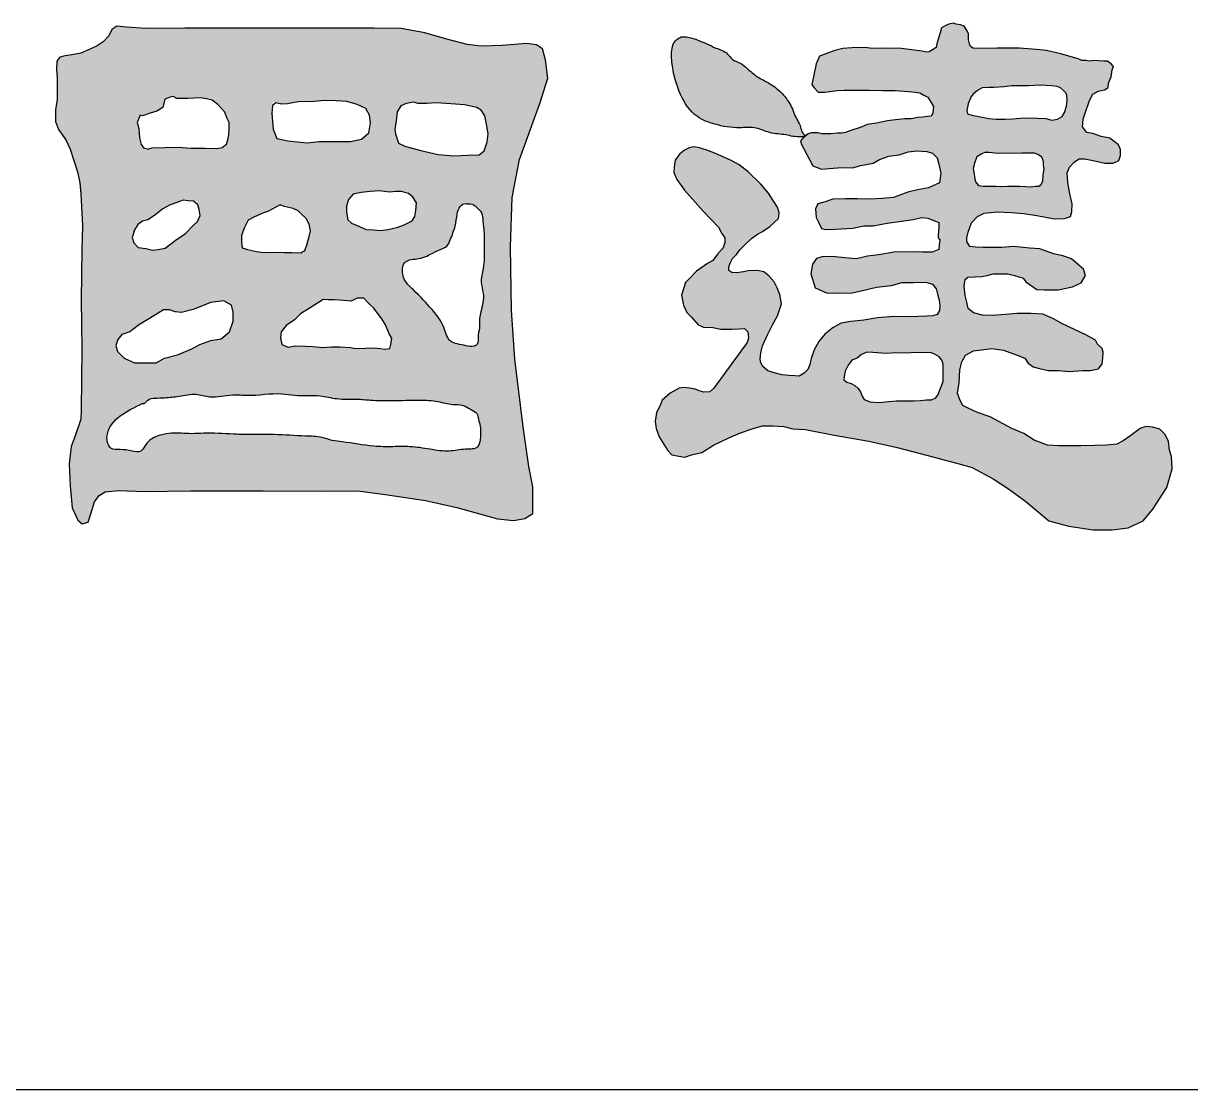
# Model space of a CAD drawing. Extents: x -55438775289 to -98440, y -7665632576 to 9496667396.
# Drawn here: x -150772 to -149953, y -217465 to -216717 of the extents above; entities that cross this region are included whole.
import ezdxf

# ---------------------------------------------------------------- set-up
doc = ezdxf.new("R2010")
doc.units = 0
doc.header["$LTSCALE"] = 1000
doc.layers.add('FRAME', color=7, linetype='CONTINUOUS')

# ---------------------------------------------------------------- blocks, each defined once
blk = doc.blocks.new('a1')
at = {"layer": 'FRAME'}
h = blk.add_hatch(color=256, dxfattribs=at)
h.paths.add_polyline_path([(88606.94, 129713.98), (88607.39, 129717.21), (88607.93, 129718.83), (88606.85, 129719.99), (88605.24, 129721.25), (88603.53, 129721.34), (88601.02, 129721.43), (88598.95, 129721.52), (88596.44, 129721.34), (88595.18, 129721.52), (88593.21, 129721.52), (88591.41, 129722.41), (88583.42, 129724.75), (88576.69, 129726.27), (88572.02, 129726.81), (88563.94, 129727.35), (88557.93, 129727.35), (88553.62, 129727.35), (88545.25, 129727.26), (88542.42, 129727.4), (88541.15, 129728.18), (88540.58, 129729.45), (88540.16, 129731.28), (88540.09, 129734.25), (88539.24, 129735.94), (88538.18, 129737.64), (88536.49, 129738.27), (88534.44, 129738.56), (88532.95, 129738.98), (88531.04, 129738.56), (88529.28, 129737.85), (88527.58, 129736.86), (88526.95, 129734.6), (88526.03, 129731.64), (88525.39, 129729.45), (88524.97, 129727.61), (88523.27, 129726.55), (88521.72, 129725.63), (88520.44, 129725.42), (88518.54, 129725.92), (88508.77, 129727.26), (88500.41, 129727.35), (88495.25, 129727.17), (88491.7, 129727.62), (88485.65, 129727.53), (88481.47, 129727.26), (88477.73, 129726.2), (88470.5, 129723.61), (88469, 129720.07), (88467.9, 129714.74), (88466.96, 129710.42), (88467.98, 129708.77), (88469.87, 129706.73), (88472.93, 129706.81), (88478.67, 129707.6), (88482.04, 129707.67), (88487.54, 129707.67), (88490.84, 129707.75), (88493.83, 129707.67), (88500.11, 129707.6), (88505.84, 129707.52), (88512.04, 129707.04), (88515.23, 129706.77), (88517.45, 129706.42), (88519.32, 129705.45), (88521.13, 129704.41), (88522.72, 129701.98), (88523.76, 129700.04), (88523.62, 129698.66), (88523.41, 129696.93), (88522.72, 129695.54), (88520.99, 129695.4), (88518.77, 129695.05), (88516.48, 129694.85), (88513.36, 129694.36), (88510.44, 129694.36), (88506.07, 129693.88), (88502.26, 129693.39), (88497.19, 129692.21), (88492.75, 129691.66), (88489.98, 129690.48), (88485.16, 129688.86), (88482.59, 129687.94), (88480.75, 129687.58), (88478.73, 129687.64), (88475.85, 129687.27), (88473.89, 129687.27), (88471.62, 129687.33), (88469.66, 129687.7), (88468.13, 129687.7), (88466.78, 129687.7), (88465.13, 129687.21), (88462.69, 129685.31), (88461.66, 129684.06), (88461.99, 129682.23), (88463.12, 129680.23), (88467.35, 129672.24), (88471.36, 129670.72), (88474.95, 129671), (88480.76, 129671.55), (88485.88, 129671.41), (88489.89, 129672.52), (88495.56, 129673.63), (88498.61, 129675.28), (88502.89, 129676.8), (88507.74, 129677.5), (88511.89, 129678.88), (88516.03, 129679.29), (88520.74, 129679.02), (88523.37, 129678.19), (88525.44, 129676.11), (88526.27, 129673.07), (88527.24, 129668.93), (88526.56, 129664.33), (88521.51, 129662.07), (88516.29, 129661.02), (88511.76, 129659.98), (88505.15, 129657.55), (88499.75, 129657.02), (88494, 129656.68), (88488.43, 129656.85), (88482.69, 129656.85), (88476.77, 129656.68), (88473.11, 129655.46), (88469.63, 129654.59), (88468.59, 129652.15), (88468.94, 129648.15), (88469.98, 129645.89), (88471.37, 129642.93), (88473.29, 129642.59), (88477.81, 129642.76), (88486.02, 129643.2), (88491.25, 129644.22), (88495.52, 129644.28), (88502.08, 129645.48), (88508.81, 129646.36), (88514.3, 129647.23), (88518.14, 129648.09), (88521.22, 129647.8), (88524.01, 129646.75), (88526.32, 129645.79), (88526.32, 129643.77), (88526.12, 129641.65), (88525.93, 129639.83), (88525.93, 129638.68), (88526.7, 129637.62), (88526.51, 129635.22), (88526.22, 129633.1), (88523.24, 129631.95), (88521.32, 129631.95), (88518.53, 129631.95), (88514.58, 129632.05), (88505.21, 129631.85), (88498.29, 129630.62), (88492.91, 129630.01), (88487.84, 129628.78), (88482.3, 129629.24), (88478, 129629.7), (88472.16, 129629.85), (88469.08, 129628.93), (88467.24, 129626.32), (88466.47, 129621.86), (88468.43, 129615.25), (88473.72, 129612.94), (88479.97, 129612.81), (88485.81, 129612.94), (88490.56, 129614.03), (88497.21, 129615.52), (88504.14, 129616.33), (88509.16, 129617.69), (88514.59, 129617.69), (88520.16, 129617.83), (88523.28, 129616.88), (88525.05, 129614.84), (88525.73, 129612.26), (88526.41, 129609.41), (88526.82, 129606.97), (88526.68, 129604.67), (88525.46, 129602.77), (88523.56, 129602.09), (88520.7, 129601.95), (88512.69, 129601.68), (88505.23, 129601.82), (88497.62, 129601.14), (88491.24, 129600.05), (88485.13, 129599.51), (88480.65, 129598.7), (88476.85, 129596.66), (88473.04, 129593.54), (88470.19, 129590.15), (88467.98, 129586.18), (88466.59, 129582.22), (88465.95, 129579.45), (88464.99, 129577.1), (88463.28, 129575.39), (88461.04, 129573.89), (88458.9, 129574), (88456.12, 129574.21), (88452.91, 129574.53), (88449.92, 129575.39), (88446.28, 129576.46), (88444.04, 129578.38), (88443.08, 129580.09), (88442.76, 129581.9), (88443.08, 129584.79), (88443.83, 129588.1), (88446.18, 129593.33), (88448.32, 129597.6), (88450.77, 129602.09), (88452.65, 129607.83), (88451.9, 129612.12), (88450.72, 129615.31), (88449.29, 129618.09), (88446.85, 129620.86), (88444.49, 129622.71), (88441.46, 129623.38), (88437.17, 129623.21), (88434.9, 129622.71), (88431.76, 129622.31), (88429.49, 129622.48), (88428.14, 129623.4), (88428.14, 129625), (88428.9, 129627.1), (88429.83, 129629.04), (88431.59, 129630.89), (88433.19, 129633.07), (88435.3, 129635.09), (88438.75, 129638.37), (88441.44, 129640.39), (88443.88, 129641.56), (88447.33, 129643.92), (88451.37, 129647.7), (88451.58, 129650.56), (88450.84, 129652.99), (88448.83, 129656.16), (88446.71, 129659.55), (88443.11, 129663.78), (88437.16, 129669.51), (88432.99, 129672.74), (88428.87, 129674.98), (88421.58, 129678.18), (88417.77, 129679.62), (88415.73, 129680.21), (88414.3, 129680.66), (88411.49, 129681.24), (88409.49, 129680.77), (88407.38, 129679.6), (88405.04, 129677.73), (88403.04, 129674.92), (88402.46, 129671.64), (88402.34, 129669.18), (88403.75, 129665.9), (88407.38, 129660.86), (88416.07, 129651.07), (88419.59, 129647.44), (88423.22, 129643.69), (88424.87, 129640.65), (88426.16, 129638.66), (88426.16, 129636.43), (88425.45, 129633.97), (88422.76, 129631.04), (88420.53, 129628), (88418.18, 129626.59), (88412.91, 129622.96), (88409.62, 129619.68), (88407.75, 129617.8), (88405.99, 129611.77), (88406.93, 129607.2), (88408.45, 129603.68), (88410.56, 129601.57), (88413.73, 129597.94), (88416.31, 129596.89), (88420.53, 129596.65), (88424.28, 129595.95), (88429.67, 129595.83), (88432.95, 129596.07), (88435.42, 129596.19), (88436.94, 129594.66), (88437.29, 129591.85), (88436.59, 129589.74), (88421.11, 129568.24), (88419.12, 129566.6), (88416.42, 129566.37), (88414.2, 129567.07), (88412.55, 129567.77), (88409.74, 129568.36), (88407.04, 129568.59), (88404.82, 129568.24), (88400.71, 129565.9), (88396.96, 129562.62), (88395.91, 129560.27), (88394.26, 129556.99), (88393.56, 129552.66), (88394.03, 129549.38), (88395.55, 129545.51), (88399.32, 129539.24), (88401.43, 129537.13), (88404.71, 129536.54), (88407.53, 129536.07), (88410.69, 129537.13), (88415.38, 129538.18), (88420.89, 129541.7), (88428.04, 129545.09), (88433.55, 129547.44), (88438.95, 129549.31), (88443.87, 129550.72), (88448.44, 129550.72), (88453.84, 129550.36), (88458.06, 129549.31), (88463.92, 129548.96), (88477.29, 129546.38), (88493.58, 129543.57), (88506.78, 129540.53), (88520.5, 129537.01), (88535.16, 129533.03), (88541.84, 129531.15), (88551.69, 129525.88), (88558.84, 129521.2), (88566.93, 129515.34), (88577.77, 129506.27), (88587.03, 129503.81), (88598.4, 129502.06), (88607.43, 129502.06), (88614.82, 129502.99), (88621.85, 129506.27), (88626.31, 129511.66), (88632.92, 129521.88), (88635.39, 129530.55), (88635.15, 129536.29), (88634.1, 129539.34), (88633.63, 129543.32), (88632.22, 129546.6), (88629.64, 129549.18), (88626.24, 129550.11), (88623.07, 129550.35), (88620.38, 129549.41), (88616.16, 129546.13), (88612.52, 129543.67), (88609.47, 129542.15), (88604.55, 129541.56), (88599.04, 129541.44), (88592.71, 129541.33), (88587.43, 129541.33), (88582.63, 129541.33), (88577.11, 129541.68), (88570.9, 129544.02), (88566.09, 129547.07), (88560.47, 129549.41), (88550.31, 129554.94), (88544.45, 129556.93), (88540, 129558.93), (88537.53, 129560.21), (88536.13, 129562.79), (88534.95, 129565.95), (88535.77, 129570.76), (88536.04, 129576.85), (88537.09, 129580.68), (88538.83, 129583.81), (88542.43, 129585.79), (88551.03, 129586.83), (88556.6, 129586.02), (88562.99, 129583.7), (88566.48, 129582.3), (88568.1, 129579.98), (88570.43, 129578.36), (88573.45, 129577.43), (88577.4, 129576.62), (88582.39, 129576.5), (88587.27, 129576.15), (88593.66, 129576.62), (88597.03, 129576.5), (88601.03, 129577.31), (88602.66, 129579.75), (88603.01, 129582.42), (88603.12, 129585.09), (88602.66, 129586.83), (88600.45, 129588.92), (88599.52, 129590.77), (88595.11, 129593.33), (88590.11, 129595.53), (88583.84, 129598.55), (88579.89, 129600.76), (88574.89, 129602.96), (88569.43, 129603.31), (88562.81, 129603.19), (88557.59, 129602.84), (88551.31, 129602.26), (88546.67, 129602.5), (88542.48, 129603.54), (88540.04, 129605.51), (88539.35, 129608.53), (88538.65, 129611.67), (88538.11, 129616.03), (88538.61, 129619.13), (88539.78, 129620.21), (88543.06, 129620.35), (88546.44, 129620.48), (88548.83, 129621.07), (88551.66, 129621.79), (88555.35, 129621.83), (88558.64, 129621.74), (88561.75, 129621.02), (88565.71, 129619.72), (88566.97, 129618.1), (88572.05, 129614.51), (88575.62, 129614.28), (88582.07, 129614.28), (88588.86, 129615.78), (88592.89, 129617.62), (88594.84, 129620.95), (88593.92, 129623.94), (88591.73, 129625.9), (88588.4, 129628.77), (88584.25, 129630.15), (88579.88, 129631.19), (88573.55, 129633.49), (88568.83, 129633.72), (88561.23, 129634.52), (88555.71, 129634.06), (88550.76, 129634.06), (88547.08, 129634.18), (88543.62, 129634.29), (88540.75, 129634.52), (88539.37, 129636.94), (88539.37, 129638.66), (88539.94, 129641.31), (88541.63, 129645.61), (88544.38, 129648.65), (88547.42, 129650.24), (88553.36, 129650.82), (88560.17, 129650.53), (88565.96, 129650.09), (88572.19, 129649.08), (88580.3, 129647.49), (88585.09, 129647.63), (88587.84, 129648.65), (88588.56, 129650.82), (88588.71, 129654.58), (88587.55, 129659.21), (88586.68, 129664.57), (88586.24, 129669.05), (88587.4, 129671.66), (88589.72, 129674.12), (88591.89, 129675.57), (88594.36, 129675.57), (88598.41, 129674.84), (88603.9, 129673.59), (88607.89, 129673.59), (88610.51, 129674.85), (88611.2, 129677.13), (88611.31, 129679.97), (88610.28, 129682.14), (88608.34, 129683.73), (88606.29, 129685.33), (88602.19, 129686.01), (88598.31, 129687.38), (88595.57, 129687.95), (88593.52, 129690.57), (88593.86, 129694.1), (88594.89, 129697.41), (88596.71, 129702.86), (88598.24, 129705.82), (88600.84, 129707.17), (88603.71, 129707.88), (88605.51, 129708.96), (88605.69, 129710.93)])
h.paths.add_polyline_path([(88541.44, 129704.76), (88542.44, 129706.04), (88544.37, 129707.48), (88546.52, 129708.84), (88549.74, 129708.98), (88552.11, 129708.98), (88556.62, 129709.26), (88560.41, 129709.69), (88564.28, 129709.69), (88568.22, 129709.77), (88573.66, 129710.12), (88578.96, 129709.77), (88581.68, 129709.41), (88583.19, 129708.76), (88585.46, 129706.76), (88586.12, 129705.26), (88586.34, 129703.18), (88586.05, 129700.25), (88585.12, 129697.32), (88583.9, 129695.38), (88581.83, 129694.1), (88579.11, 129693.74), (88576.38, 129694.45), (88572.37, 129694.67), (88566.14, 129694.81), (88560.92, 129694.24), (88557.34, 129694.17), (88553.04, 129694.17), (88549.67, 129694.45), (88545.73, 129695.17), (88541.72, 129696.03), (88539.72, 129696.67), (88539.36, 129698.17), (88540, 129701.25)], flags=16)
h.paths.add_polyline_path([(88546.35, 129677.91), (88547.86, 129678.48), (88549.64, 129678.48), (88552.48, 129678.3), (88554.87, 129678.13), (88558.38, 129678.17), (88561.84, 129678.08), (88565.08, 129678.22), (88568.54, 129678.22), (88571.03, 129678.17), (88572.58, 129677.68), (88574.31, 129676.49), (88574.93, 129675.42), (88575.2, 129674), (88575.2, 129672.63), (88575.51, 129670.86), (88575.15, 129667.88), (88574.93, 129665.36), (88574.09, 129663.63), (88573.02, 129662.83), (88571.56, 129662.74), (88569.12, 129662.48), (88566.9, 129662.61), (88564.06, 129662.74), (88560.91, 129662.74), (88558.42, 129662.79), (88555.14, 129662.65), (88553.05, 129662.79), (88550.88, 129662.79), (88548.84, 129662.74), (88547.06, 129662.87), (88544.8, 129663.19), (88543.42, 129664.83), (88543.07, 129666.24), (88542.67, 129669.3), (88542.4, 129671.03), (88543.2, 129674), (88544.04, 129676.58)], flags=16)
h.paths.add_polyline_path([(88522.43, 129584.96), (88524.3, 129584.26), (88526.4, 129582.98), (88527.68, 129581.35), (88528.27, 129579.49), (88528.38, 129577.16), (88528.38, 129574.24), (88528.27, 129571.45), (88526.98, 129567.83), (88526.05, 129565.39), (88524.88, 129563.75), (88522.9, 129562.82), (88520.57, 129562.82), (88517.77, 129562.47), (88514.62, 129562.36), (88510.77, 129562.36), (88506.46, 129562.36), (88502.84, 129562.12), (88498.41, 129561.66), (88494.21, 129561.89), (88491.41, 129562.94), (88490.48, 129564.57), (88489.66, 129566.55), (88488.61, 129568.18), (88486.98, 129569.58), (88485.23, 129570.51), (88483.24, 129571.1), (88481.84, 129572.14), (88481.96, 129573.78), (88482.54, 129576.22), (88483.94, 129579.02), (88485.58, 129581.35), (88488.14, 129582.28), (88490.13, 129584.03), (88492.58, 129585.08), (88495.49, 129584.96), (88499.46, 129584.73), (88502.02, 129584.5), (88506.22, 129584.85), (88511, 129584.61), (88515.55, 129584.96), (88519.99, 129584.85)], flags=16)
edge = h.paths.add_edge_path(flags=17)
edge.add_spline(control_points=[(88405.78, 129732.61), (88404.78, 129732.2), (88401.89, 129730.38), (88400.94, 129724.08), (88402.01, 129715.65), (88405.03, 129705.2), (88411.55, 129695.14), (88422.41, 129691.26), (88431.4, 129689.66), (88440.3, 129690.81), (88446.99, 129687.31), (88455.07, 129687.1), (88459.33, 129685.52), (88464.22, 129686.16), (88462.04, 129688.1), (88461.68, 129691.5), (88458.93, 129695.39), (88457.6, 129699.81), (88455.74, 129702.76), (88453.45, 129705.81), (88450.64, 129708.44), (88446.76, 129711.28), (88441.75, 129713.44), (88437.47, 129717.08), (88433.79, 129720.61), (88429.66, 129721.49), (88427.24, 129725.74), (88422.39, 129727.06), (88418.06, 129729.4), (88414.33, 129730.79), (88411.2, 129732.14), (88408.37, 129732.7), (88406.57, 129732.64), (88405.78, 129732.61)], knot_values=[0, 0, 0, 0, 0.002692, 0.008053, 0.014389, 0.024295, 0.035141, 0.042526, 0.052333, 0.057947, 0.064309, 0.070692, 0.07693, 0.078151, 0.079415, 0.081932, 0.087368, 0.090515, 0.093501, 0.096003, 0.100054, 0.103071, 0.107974, 0.113555, 0.117059, 0.120563, 0.123378, 0.128503, 0.132374, 0.135783, 0.13841, 0.14091, 0.142898, 0.142898, 0.142898, 0.142898], degree=3, periodic=0)
h = blk.add_hatch(color=256, dxfattribs=at)
h.paths.add_polyline_path([(88203.25, 129736.76), (88173.62, 129736.76), (88155.6, 129736.56), (88146.39, 129737.16), (88141.93, 129737.61), (88139.56, 129736.06), (88138.1, 129733.14), (88135.54, 129730.32), (88132.72, 129728.41), (88128.61, 129726.58), (88124.97, 129725.03), (88120.77, 129724.21), (88117.67, 129723.85), (88115.21, 129723.21), (88113.84, 129721.21), (88113.57, 129717.38), (88113.93, 129713.46), (88114.02, 129703.31), (88113.11, 129698.48), (88113.11, 129693.1), (88114.57, 129689.28), (88117.94, 129684.45), (88120.04, 129680.07), (88123.5, 129669.55), (88124.5, 129664.36), (88125.05, 129659.26), (88125.79, 129644.36), (88125.42, 129632.97), (88125.24, 129609.69), (88125.42, 129586.5), (88125.22, 129558.1), (88125.07, 129553.78), (88122.25, 129545.57), (88120.5, 129541.02), (88119.57, 129532.92), (88120, 129522.55), (88121, 129512.35), (88123.61, 129506.56), (88125.66, 129504.85), (88128.39, 129505.65), (88129.75, 129509.51), (88131.46, 129515.19), (88133.62, 129518.15), (88136.46, 129519.85), (88142.83, 129520.42), (88154.65, 129519.96), (88176.3, 129520.2), (88193.81, 129520.32), (88210.29, 129520.2), (88238.65, 129520.09), (88254.57, 129520.32), (88267.3, 129518.61), (88286.26, 129515.75), (88300.85, 129512.46), (88319.89, 129507.17), (88327.33, 129506.32), (88332.63, 129507.32), (88336.49, 129509.6), (88336.49, 129515.04), (88336.49, 129522.19), (88334.49, 129531.63), (88331.91, 129550.21), (88327.93, 129581.84), (88326.49, 129604.87), (88325.9, 129634.47), (88326.77, 129657.49), (88330.22, 129675.33), (88339.73, 129701.52), (88343.41, 129713.34), (88342.28, 129721.97), (88340.91, 129727.1), (88338.15, 129728.85), (88333.39, 129729.48), (88322.12, 129728.6), (88312.1, 129728.35), (88305.72, 129729.1), (88296.2, 129731.6), (88285.93, 129734.61), (88274.91, 129736.61), (88262.01, 129736.73)])
h.paths.add_polyline_path([(88249.37, 129702.34), (88254.29, 129700.97), (88258.25, 129699.2), (88260.03, 129696.06), (88260.57, 129692.37), (88259.75, 129687.73), (88256.34, 129684.86), (88251.15, 129683.77), (88243.22, 129683.77), (88236.52, 129683.63), (88230.92, 129683.09), (88221.77, 129684.04), (88216.71, 129685.13), (88214.93, 129689.5), (88214.39, 129696.74), (88214.77, 129702.14), (88218.9, 129701.11), (88221.63, 129701.38), (88226.69, 129702.2), (88234.11, 129702.36), (88238.85, 129702.88), (88244.45, 129702.75)], flags=16)
h.paths.add_polyline_path([(88274.74, 129700.4), (88277.18, 129701.51), (88280.79, 129702.03), (88282.56, 129701.47), (88286.76, 129701.47), (88291.24, 129701.75), (88298.05, 129701.28), (88304.39, 129700.91), (88311.65, 129699.3), (88313.99, 129695.78), (88314.74, 129691.78), (88315.49, 129687.3), (88315.02, 129683.48), (88313.71, 129679.29), (88311.29, 129677.43), (88305.86, 129677.23), (88299.41, 129677.01), (88292.22, 129677.6), (88284, 129679.52), (88276.52, 129681.52), (88273.55, 129682.93), (88271.78, 129688.43), (88272.51, 129693.29), (88272.96, 129697.51)], flags=16)
h.paths.add_polyline_path([(88256.19, 129659.87), (88260.36, 129660.23), (88264.63, 129660.68), (88266.99, 129660.32), (88269.44, 129659.96), (88272.34, 129660.23), (88274.97, 129660.23), (88278.32, 129659.41), (88280.32, 129657.6), (88282.04, 129655.06), (88281.68, 129651.35), (88281.01, 129647.2), (88276.24, 129644.64), (88273.34, 129643.64), (88268.71, 129642.47), (88265.17, 129642.1), (88261.91, 129642.38), (88258.46, 129642.56), (88255.38, 129644.01), (88250.12, 129646.06), (88248.99, 129652.35), (88250.21, 129656.61), (88252.38, 129659.05)], flags=16)
h.paths.add_polyline_path([(88194.33, 129692.53), (88194.33, 129689.61), (88194.25, 129686.28), (88192.75, 129681.3), (88188.63, 129680.38), (88183.13, 129680.59), (88176.47, 129680.59), (88170.43, 129681.06), (88164.39, 129680.92), (88158.21, 129680.72), (88155.04, 129679.7), (88153.32, 129682.35), (88152.5, 129685.4), (88152.16, 129689.74), (88151.35, 129692.66), (88152.71, 129696.05), (88153.93, 129695.78), (88157.46, 129697), (88160.52, 129697.82), (88163.43, 129699.65), (88164.25, 129703.45), (88167.88, 129704.8), (88169.95, 129703.86), (88172.26, 129703.86), (88175.11, 129703.86), (88180.95, 129704.06), (88183.81, 129703.65), (88186.39, 129703.04), (88189.03, 129701.07), (88190.66, 129699.24), (88192.36, 129697.41), (88193.24, 129694.76)], flags=16)
h.paths.add_polyline_path([(88228.19, 129649.67), (88231.49, 129646.67), (88232.36, 129641.91), (88231.78, 129639.28), (88230.88, 129635.87), (88229.4, 129631.59), (88223.82, 129631.77), (88220.16, 129631.7), (88214.57, 129631.89), (88210.71, 129631.77), (88207.24, 129632.22), (88203.01, 129633.24), (88200.5, 129633.95), (88200.24, 129636.71), (88200.11, 129639.73), (88201.34, 129643.13), (88203.26, 129646.91), (88205.9, 129648.33), (88209.3, 129649.8), (88212.77, 129651.15), (88218.25, 129654.02), (88220.16, 129653.33), (88225.75, 129652.11)], flags=16)
edge = h.paths.add_edge_path(flags=16)
edge.add_spline(control_points=[(88305.19, 129654.67), (88304.19, 129654.76), (88301.79, 129653.35), (88300.83, 129649.09), (88300.29, 129643.63), (88298.24, 129638.85), (88296.61, 129634.44), (88292.9, 129633.27), (88288.58, 129630.89), (88283.64, 129628.59), (88279, 129628.61), (88275.82, 129626.96), (88275.3, 129623.44), (88275.85, 129618.61), (88282.08, 129613.01), (88288.78, 129605.79), (88295.08, 129598.11), (88296.41, 129590.43), (88301.34, 129588.82), (88304.94, 129588.29), (88308.25, 129587.37), (88311.07, 129589.09), (88310.52, 129592.68), (88311.69, 129596.45), (88311.27, 129600.51), (88312.55, 129605.82), (88314.02, 129611.6), (88311.55, 129618.29), (88313.86, 129625.47), (88313.57, 129633.35), (88313.76, 129640.72), (88312.98, 129645.97), (88312.91, 129650.37), (88310.2, 129653.05), (88307.79, 129654.69), (88306, 129654.56), (88305.36, 129654.64), (88305.19, 129654.67)], knot_values=[0, 0, 0, 0, 0.002527, 0.005819, 0.010541, 0.016212, 0.01905, 0.021488, 0.025344, 0.031678, 0.03458, 0.036892, 0.039871, 0.042673, 0.048877, 0.059437, 0.067872, 0.07372, 0.076518, 0.079958, 0.083137, 0.084566, 0.087367, 0.090967, 0.094633, 0.097255, 0.104638, 0.10897, 0.114377, 0.122753, 0.128696, 0.132678, 0.136195, 0.139075, 0.141274, 0.141274, 0.143472, 0.143472, 0.143472, 0.143472], degree=3, periodic=0)
h.paths.add_polyline_path([(88180.35, 129651.85), (88180.76, 129649.05), (88179.62, 129646.25), (88177.44, 129644.18), (88174.02, 129640.66), (88169.15, 129637.45), (88164.48, 129633.82), (88161.27, 129633.1), (88158.58, 129632.89), (88155.47, 129633.62), (88151.84, 129634.13), (88148.75, 129637.54), (88150.48, 129643.91), (88153.91, 129646.36), (88156.4, 129647.08), (88159.51, 129649.15), (88163.34, 129652.16), (88166.45, 129653.92), (88172.69, 129656.22), (88175.27, 129655.89), (88179.24, 129655.71)], flags=16)
h.paths.add_polyline_path([(88254.24, 129610.45), (88257.43, 129610.45), (88259.99, 129607.58), (88262.06, 129605.66), (88264.86, 129602.07), (88267.49, 129598), (88269.41, 129593.37), (88270.53, 129591.62), (88270.05, 129588.74), (88269.57, 129586.83), (88267.17, 129586.51), (88264.94, 129586.83), (88262.38, 129587.15), (88258.23, 129586.99), (88253.44, 129586.83), (88251.2, 129587.31), (88246.25, 129587.63), (88242.26, 129587.63), (88238.1, 129587.31), (88233.47, 129587.79), (88230.12, 129587.95), (88225.33, 129588.11), (88221.97, 129587.47), (88219.1, 129588.74), (88218.46, 129591.78), (88218.78, 129594.65), (88221.01, 129597.68), (88225.01, 129600.24), (88227.72, 129603.11), (88232.35, 129605.82), (88238.42, 129609.81), (88240.66, 129609.65), (88243.69, 129609.65), (88247.85, 129609.33), (88251.52, 129609.01)], flags=16)
h.paths.add_polyline_path([(88191.95, 129609.21), (88195.43, 129607.16), (88196.25, 129603.89), (88196.25, 129599.59), (88194.61, 129594.68), (88190.72, 129591.4), (88185.81, 129590.59), (88180.69, 129588.74), (88177, 129586.7), (88170.24, 129583.83), (88164.1, 129582.4), (88160.21, 129580.15), (88155.29, 129580.15), (88150.17, 129580.15), (88145.26, 129582.4), (88142.18, 129585.47), (88141.37, 129588.34), (88142.39, 129591), (88144.23, 129593.45), (88147.92, 129594.68), (88152.01, 129597.75), (88160, 129602.66), (88163.69, 129604.91), (88166.56, 129604.91), (88169.22, 129604.09), (88172.08, 129603.68), (88177.61, 129605.11), (88181.91, 129606.75), (88185.6, 129608.39)], flags=16)
edge = h.paths.add_edge_path(flags=16)
edge.add_spline(control_points=[(88153.96, 129561.26), (88146.47, 129557.58), (88137.58, 129553.2), (88137.1, 129543.26), (88138.98, 129539.36), (88144.04, 129539.76), (88148.23, 129539.11), (88152.89, 129538.05), (88154.85, 129541.02), (88157.02, 129544.4), (88161.95, 129546.46), (88168.78, 129547.66), (88175.55, 129546.75), (88185.15, 129547.56), (88194.03, 129546.83), (88202.75, 129546.53), (88209.14, 129546.56), (88218.03, 129546.67), (88227.74, 129545.79), (88236.96, 129545.81), (88242.5, 129543.63), (88250.68, 129542.95), (88260.04, 129540.93), (88270.64, 129540.86), (88279.46, 129541.17), (88288.09, 129539.8), (88297.01, 129538.2), (88303.9, 129540.12), (88310.82, 129539.45), (88311.77, 129543.8), (88312.04, 129546.98), (88311.91, 129550.33), (88311.05, 129553.52), (88310.46, 129556.93), (88307.03, 129558.37), (88303.66, 129560.87), (88298.13, 129560.34), (88291.63, 129562.51), (88282.09, 129562.87), (88271.6, 129562.4), (88261.72, 129562.51), (88253.11, 129563.43), (88245.11, 129562.85), (88235.68, 129565.54), (88226.96, 129564.41), (88215.73, 129566.49), (88206.01, 129564.37), (88194.77, 129565.74), (88186.73, 129563.28), (88178.44, 129566.19), (88171.37, 129564.41), (88164.99, 129563.86), (88159.94, 129563.62), (88156.64, 129563.56), (88154.44, 129560.48), (88153.96, 129561.26)], knot_values=[0, 0, 0, 0, 0.018146, 0.021527, 0.024136, 0.027751, 0.032484, 0.035867, 0.037864, 0.040682, 0.045977, 0.050365, 0.058073, 0.062776, 0.074435, 0.080265, 0.084588, 0.090415, 0.102457, 0.109059, 0.113164, 0.117151, 0.129485, 0.137005, 0.143584, 0.151453, 0.159009, 0.165443, 0.170235, 0.173027, 0.175101, 0.178487, 0.181175, 0.183551, 0.186522, 0.189717, 0.193869, 0.199619, 0.206783, 0.217498, 0.225959, 0.231422, 0.239131, 0.245805, 0.25558, 0.260686, 0.274148, 0.27979, 0.288843, 0.294189, 0.300997, 0.306477, 0.310428, 0.313259, 0.31555, 0.31555, 0.31555, 0.31555], degree=3, periodic=0)
blk.add_line((87519.69, 129240.13), (115319.69, 129240.13), dxfattribs=at)
for points in [[(88414.3, 129680.66), (88411.49, 129681.24), (88409.49, 129680.77), (88407.38, 129679.6), (88405.04, 129677.73), (88403.04, 129674.92), (88402.46, 129671.64), (88402.34, 129669.18), (88403.75, 129665.9), (88407.38, 129660.86), (88416.07, 129651.07), (88419.59, 129647.44), (88423.22, 129643.69), (88424.87, 129640.65), (88426.16, 129638.66), (88426.16, 129636.43), (88425.45, 129633.97), (88422.76, 129631.04), (88420.53, 129628), (88418.18, 129626.59), (88412.91, 129622.96), (88409.62, 129619.68), (88407.75, 129617.8), (88405.99, 129611.77), (88406.93, 129607.2), (88408.45, 129603.68), (88410.56, 129601.57), (88413.73, 129597.94), (88416.31, 129596.89), (88420.53, 129596.65), (88424.28, 129595.95), (88429.67, 129595.83), (88432.95, 129596.07), (88435.42, 129596.19), (88436.94, 129594.66), (88437.29, 129591.85), (88436.59, 129589.74), (88421.11, 129568.24), (88419.12, 129566.6), (88416.42, 129566.37), (88414.2, 129567.07), (88412.55, 129567.77), (88409.74, 129568.36), (88407.04, 129568.59), (88404.82, 129568.24), (88400.71, 129565.9), (88396.96, 129562.62), (88395.91, 129560.27), (88394.26, 129556.99), (88393.56, 129552.66), (88394.03, 129549.38), (88395.55, 129545.51), (88399.32, 129539.24), (88401.43, 129537.13), (88404.71, 129536.54), (88407.53, 129536.07), (88410.69, 129537.13), (88415.38, 129538.18), (88420.89, 129541.7), (88428.04, 129545.09), (88433.55, 129547.44), (88438.95, 129549.31), (88443.87, 129550.72), (88448.44, 129550.72), (88453.84, 129550.36), (88458.06, 129549.31), (88463.92, 129548.96), (88477.29, 129546.38), (88493.58, 129543.57), (88506.78, 129540.53), (88520.5, 129537.01), (88535.16, 129533.03), (88541.84, 129531.15), (88551.69, 129525.88), (88558.84, 129521.2), (88566.93, 129515.34), (88577.77, 129506.27), (88587.03, 129503.81), (88598.4, 129502.06), (88607.43, 129502.06), (88614.82, 129502.99), (88621.85, 129506.27), (88626.31, 129511.66), (88632.92, 129521.88), (88635.39, 129530.55), (88635.15, 129536.29), (88634.1, 129539.34), (88633.63, 129543.32), (88632.22, 129546.6), (88629.64, 129549.18), (88626.24, 129550.11), (88623.07, 129550.35), (88620.38, 129549.41), (88616.16, 129546.13), (88612.52, 129543.67), (88609.47, 129542.15), (88604.55, 129541.56), (88599.04, 129541.44), (88592.71, 129541.33), (88587.43, 129541.33), (88582.63, 129541.33), (88577.11, 129541.68), (88570.9, 129544.02), (88566.09, 129547.07), (88560.47, 129549.41), (88550.31, 129554.94), (88544.45, 129556.93), (88540, 129558.93), (88537.53, 129560.21), (88536.13, 129562.79), (88534.95, 129565.95), (88535.77, 129570.76), (88536.04, 129576.85), (88537.09, 129580.68), (88538.83, 129583.81), (88542.43, 129585.79), (88551.03, 129586.83), (88556.6, 129586.02), (88562.99, 129583.7), (88566.48, 129582.3), (88568.1, 129579.98), (88570.43, 129578.36), (88573.45, 129577.43), (88577.4, 129576.62), (88582.39, 129576.5), (88587.27, 129576.15), (88593.66, 129576.62), (88597.03, 129576.5), (88601.03, 129577.31), (88602.66, 129579.75), (88603.01, 129582.42), (88603.12, 129585.09), (88602.66, 129586.83), (88600.45, 129588.92), (88599.52, 129590.77), (88595.11, 129593.33), (88590.11, 129595.53), (88583.84, 129598.55), (88579.89, 129600.76), (88574.89, 129602.96), (88569.43, 129603.31), (88562.81, 129603.19), (88557.59, 129602.84), (88551.31, 129602.26), (88546.67, 129602.5), (88542.48, 129603.54), (88540.04, 129605.51), (88539.35, 129608.53), (88538.65, 129611.67), (88538.11, 129616.03), (88538.61, 129619.13), (88539.78, 129620.21), (88543.06, 129620.35), (88546.44, 129620.48), (88548.83, 129621.07), (88551.66, 129621.79), (88555.35, 129621.83), (88558.64, 129621.74), (88561.75, 129621.02), (88565.71, 129619.72), (88566.97, 129618.1), (88572.05, 129614.51), (88575.62, 129614.28), (88582.07, 129614.28), (88588.86, 129615.78), (88592.89, 129617.62), (88594.84, 129620.95), (88593.92, 129623.94), (88591.73, 129625.9), (88588.4, 129628.77), (88584.25, 129630.15), (88579.88, 129631.19), (88573.55, 129633.49), (88568.83, 129633.72), (88561.23, 129634.52), (88555.71, 129634.06), (88550.76, 129634.06), (88547.08, 129634.18), (88543.62, 129634.29), (88540.75, 129634.52), (88540.75, 129634.52), (88539.37, 129636.94), (88539.37, 129638.66), (88539.94, 129641.31), (88541.63, 129645.61), (88544.38, 129648.65), (88547.42, 129650.24), (88553.36, 129650.82), (88560.17, 129650.53), (88565.96, 129650.09), (88572.19, 129649.08), (88580.3, 129647.49), (88585.09, 129647.63), (88587.84, 129648.65), (88588.56, 129650.82), (88588.71, 129654.58), (88587.55, 129659.21), (88586.68, 129664.57), (88586.24, 129669.05), (88587.4, 129671.66), (88589.72, 129674.12), (88591.89, 129675.57), (88594.36, 129675.57), (88598.41, 129674.84), (88603.9, 129673.59), (88607.89, 129673.59), (88610.51, 129674.85), (88611.2, 129677.13), (88611.31, 129679.97), (88610.28, 129682.14), (88608.34, 129683.73), (88606.29, 129685.33), (88602.19, 129686.01), (88598.31, 129687.38), (88595.57, 129687.95), (88595.57, 129687.95), (88593.52, 129690.57), (88593.86, 129694.1), (88594.89, 129697.41), (88596.71, 129702.86), (88598.24, 129705.82), (88600.84, 129707.17), (88603.71, 129707.88), (88605.51, 129708.96), (88605.69, 129710.93), (88606.94, 129713.98), (88607.39, 129717.21), (88607.93, 129718.83), (88606.85, 129719.99), (88605.24, 129721.25), (88603.53, 129721.34), (88601.02, 129721.43), (88598.95, 129721.52), (88596.44, 129721.34), (88595.18, 129721.52), (88593.21, 129721.52), (88591.41, 129722.41), (88583.42, 129724.75), (88576.69, 129726.27), (88572.02, 129726.81), (88563.94, 129727.35), (88557.93, 129727.35), (88553.62, 129727.35), (88545.25, 129727.26), (88542.42, 129727.4), (88541.15, 129728.18), (88540.58, 129729.45), (88540.16, 129731.28), (88540.09, 129734.25), (88539.24, 129735.94), (88538.18, 129737.64), (88536.49, 129738.27), (88534.44, 129738.56), (88532.95, 129738.98), (88531.04, 129738.56), (88529.28, 129737.85), (88527.58, 129736.86), (88526.95, 129734.6), (88526.03, 129731.64), (88525.39, 129729.45), (88524.97, 129727.61), (88523.27, 129726.55), (88521.72, 129725.63), (88520.44, 129725.42), (88518.54, 129725.92), (88508.77, 129727.26), (88500.41, 129727.35), (88495.25, 129727.17), (88491.7, 129727.62), (88485.65, 129727.53), (88481.47, 129727.26), (88477.73, 129726.2), (88470.5, 129723.61), (88469, 129720.07), (88467.9, 129714.74), (88466.96, 129710.42), (88467.98, 129708.77), (88469.87, 129706.73), (88472.93, 129706.81), (88478.67, 129707.6), (88482.04, 129707.67), (88487.54, 129707.67), (88490.84, 129707.75), (88493.83, 129707.67), (88500.11, 129707.6), (88505.84, 129707.52), (88512.04, 129707.04), (88515.23, 129706.77), (88517.45, 129706.42), (88519.32, 129705.45), (88521.13, 129704.41), (88522.72, 129701.98), (88523.76, 129700.04), (88523.62, 129698.66), (88523.41, 129696.93), (88522.72, 129695.54), (88520.99, 129695.4), (88518.77, 129695.05), (88516.48, 129694.85), (88513.36, 129694.36), (88510.44, 129694.36), (88506.07, 129693.88), (88502.26, 129693.39), (88497.19, 129692.21), (88492.75, 129691.66), (88489.98, 129690.48), (88485.16, 129688.86), (88482.59, 129687.94), (88480.75, 129687.58), (88478.73, 129687.64), (88475.85, 129687.27), (88473.89, 129687.27), (88471.62, 129687.33), (88469.66, 129687.7), (88468.13, 129687.7), (88466.78, 129687.7), (88465.13, 129687.21), (88462.69, 129685.31), (88461.66, 129684.06), (88461.99, 129682.23), (88463.12, 129680.23), (88467.35, 129672.24), (88471.36, 129670.72), (88474.95, 129671), (88480.76, 129671.55), (88485.88, 129671.41), (88489.89, 129672.52), (88495.56, 129673.63), (88498.61, 129675.28), (88502.89, 129676.8), (88507.74, 129677.5), (88511.89, 129678.88), (88516.03, 129679.29), (88520.74, 129679.02), (88523.37, 129678.19), (88525.44, 129676.11), (88526.27, 129673.07), (88527.24, 129668.93), (88526.56, 129664.33), (88521.51, 129662.07), (88516.29, 129661.02), (88511.76, 129659.98), (88505.15, 129657.55), (88499.75, 129657.02), (88494, 129656.68), (88488.43, 129656.85), (88482.69, 129656.85), (88476.77, 129656.68), (88473.11, 129655.46), (88469.63, 129654.59), (88468.59, 129652.15), (88468.94, 129648.15), (88469.98, 129645.89), (88471.37, 129642.93), (88473.29, 129642.59), (88477.81, 129642.76), (88486.02, 129643.2), (88491.25, 129644.22), (88495.52, 129644.28), (88502.08, 129645.48), (88508.81, 129646.36), (88514.3, 129647.23), (88518.14, 129648.09), (88521.22, 129647.8), (88524.01, 129646.75), (88526.32, 129645.79), (88526.32, 129643.77), (88526.12, 129641.65), (88525.93, 129639.83), (88525.93, 129638.68), (88526.7, 129637.62), (88526.51, 129635.22), (88526.22, 129633.1), (88526.22, 129633.1), (88523.24, 129631.95), (88521.32, 129631.95), (88518.53, 129631.95), (88514.58, 129632.05), (88505.21, 129631.85), (88498.29, 129630.62), (88492.91, 129630.01), (88487.84, 129628.78), (88482.3, 129629.24), (88478, 129629.7), (88472.16, 129629.85), (88469.08, 129628.93), (88467.24, 129626.32), (88466.47, 129621.86), (88468.43, 129615.25), (88473.72, 129612.94), (88479.97, 129612.81), (88485.81, 129612.94), (88490.56, 129614.03), (88497.21, 129615.52), (88504.14, 129616.33), (88509.16, 129617.69), (88514.59, 129617.69), (88520.16, 129617.83), (88523.28, 129616.88), (88525.05, 129614.84), (88525.73, 129612.26), (88526.41, 129609.41), (88526.82, 129606.97), (88526.68, 129604.67), (88525.46, 129602.77), (88523.56, 129602.09), (88520.7, 129601.95), (88512.69, 129601.68), (88505.23, 129601.82), (88497.62, 129601.14), (88491.24, 129600.05), (88485.13, 129599.51), (88480.65, 129598.7), (88476.85, 129596.66), (88473.04, 129593.54), (88470.19, 129590.15), (88467.98, 129586.18), (88466.59, 129582.22), (88465.95, 129579.45), (88464.99, 129577.1), (88463.28, 129575.39), (88461.04, 129573.89), (88458.9, 129574), (88456.12, 129574.21), (88452.91, 129574.53), (88449.92, 129575.39), (88446.28, 129576.46), (88444.04, 129578.38), (88443.08, 129580.09), (88442.76, 129581.9), (88443.08, 129584.79), (88443.83, 129588.1), (88446.18, 129593.33), (88448.32, 129597.6), (88450.77, 129602.09), (88452.65, 129607.83), (88451.9, 129612.12), (88450.72, 129615.31), (88449.29, 129618.09), (88446.85, 129620.86), (88444.49, 129622.71), (88441.46, 129623.38), (88437.17, 129623.21), (88434.9, 129622.71), (88431.76, 129622.31), (88429.49, 129622.48), (88428.14, 129623.4), (88428.14, 129625), (88428.9, 129627.1), (88429.83, 129629.04), (88431.59, 129630.89), (88433.19, 129633.07), (88435.3, 129635.09), (88438.75, 129638.37), (88441.44, 129640.39), (88443.88, 129641.56), (88447.33, 129643.92), (88451.37, 129647.7), (88451.58, 129650.56), (88450.84, 129652.99), (88448.83, 129656.16), (88446.71, 129659.55), (88443.11, 129663.78), (88437.16, 129669.51), (88432.99, 129672.74), (88428.87, 129674.98), (88421.58, 129678.18), (88417.77, 129679.62), (88415.73, 129680.21), (88414.3, 129680.66)], [(88141.93, 129737.61), (88139.56, 129736.06), (88138.1, 129733.14), (88135.54, 129730.32), (88132.72, 129728.41), (88128.61, 129726.58), (88124.97, 129725.03), (88120.77, 129724.21), (88117.67, 129723.85), (88115.21, 129723.21), (88113.84, 129721.21), (88113.57, 129717.38), (88113.93, 129713.46), (88114.02, 129703.31), (88113.11, 129698.48), (88113.11, 129693.1), (88114.57, 129689.28), (88117.94, 129684.45), (88120.04, 129680.07), (88123.5, 129669.55), (88124.5, 129664.36), (88125.05, 129659.26), (88125.79, 129644.36), (88125.42, 129632.97), (88125.24, 129609.69), (88125.42, 129586.5), (88125.22, 129558.1), (88125.07, 129553.78), (88122.25, 129545.57), (88120.5, 129541.02), (88119.57, 129532.92), (88120, 129522.55), (88121, 129512.35), (88123.61, 129506.56), (88125.66, 129504.85), (88128.39, 129505.65), (88129.75, 129509.51), (88131.46, 129515.19), (88133.62, 129518.15), (88136.46, 129519.85), (88142.83, 129520.42), (88154.65, 129519.96), (88176.3, 129520.2), (88193.81, 129520.32), (88210.29, 129520.2), (88238.65, 129520.09), (88254.57, 129520.32), (88267.3, 129518.61), (88286.26, 129515.75), (88300.85, 129512.46), (88319.89, 129507.17), (88327.33, 129506.32), (88332.63, 129507.32), (88336.49, 129509.6), (88336.49, 129515.04), (88336.49, 129522.19), (88334.49, 129531.63), (88331.91, 129550.21), (88327.93, 129581.84), (88326.49, 129604.87), (88325.9, 129634.47), (88326.77, 129657.49), (88330.22, 129675.33), (88339.73, 129701.52), (88343.41, 129713.34), (88342.28, 129721.97), (88340.91, 129727.1), (88338.15, 129728.85), (88333.39, 129729.48), (88322.12, 129728.6), (88312.1, 129728.35), (88305.72, 129729.1), (88296.2, 129731.6), (88285.93, 129734.61), (88274.91, 129736.61), (88262.01, 129736.73), (88203.25, 129736.76), (88173.62, 129736.76), (88155.6, 129736.56), (88146.39, 129737.16), (88141.93, 129737.61)], [(88584.98, 129707.19), (88583.19, 129708.76), (88581.68, 129709.41), (88578.96, 129709.77), (88573.66, 129710.12), (88568.22, 129709.77), (88564.28, 129709.69), (88560.41, 129709.69), (88556.62, 129709.26), (88552.11, 129708.98), (88549.74, 129708.98), (88546.52, 129708.84), (88544.37, 129707.48), (88542.44, 129706.04), (88541.44, 129704.76), (88540, 129701.25), (88539.36, 129698.17), (88539.72, 129696.67), (88541.72, 129696.03), (88545.73, 129695.17), (88549.67, 129694.45), (88553.04, 129694.17), (88557.34, 129694.17), (88560.92, 129694.24), (88566.14, 129694.81), (88572.37, 129694.67), (88576.38, 129694.45), (88579.11, 129693.74), (88581.83, 129694.1), (88583.9, 129695.38), (88585.12, 129697.32), (88586.05, 129700.25), (88586.34, 129703.18), (88586.12, 129705.26), (88585.62, 129706.4), (88584.98, 129707.19)], [(88167.71, 129704.74), (88164.25, 129703.45), (88163.43, 129699.65), (88160.52, 129697.82), (88157.46, 129697), (88153.93, 129695.78), (88152.71, 129696.05), (88151.35, 129692.66), (88152.16, 129689.74), (88152.5, 129685.4), (88153.32, 129682.35), (88154.34, 129680.79), (88156.31, 129680.11), (88158.21, 129680.72), (88164.39, 129680.92), (88170.43, 129681.06), (88176.47, 129680.59), (88183.13, 129680.59), (88188.63, 129680.38), (88191.07, 129680.92), (88193.11, 129682.48), (88193.72, 129684.52), (88194.26, 129686.89), (88194.33, 129689.61), (88194.33, 129692.53), (88193.24, 129694.76), (88192.36, 129697.41), (88190.66, 129699.24), (88189.03, 129701.07), (88186.39, 129703.04), (88183.81, 129703.65), (88180.95, 129704.06), (88175.11, 129703.86), (88172.26, 129703.86), (88169.95, 129703.86), (88168.46, 129704.53), (88167.71, 129704.74)], [(88218.9, 129701.11), (88216.16, 129701.79), (88214.66, 129700.56), (88214.39, 129696.74), (88214.93, 129689.5), (88216.71, 129685.13), (88221.77, 129684.04), (88230.92, 129683.09), (88236.52, 129683.63), (88243.22, 129683.77), (88251.15, 129683.77), (88256.34, 129684.86), (88259.75, 129687.73), (88260.57, 129692.37), (88260.03, 129696.06), (88258.25, 129699.2), (88254.29, 129700.97), (88249.37, 129702.34), (88244.45, 129702.75), (88238.85, 129702.88), (88234.11, 129702.36), (88226.69, 129702.2), (88221.63, 129701.38), (88218.9, 129701.11)], [(88277.18, 129701.51), (88274.74, 129700.4), (88272.96, 129697.51), (88272.51, 129693.29), (88271.92, 129689.37), (88272.14, 129687.3), (88273.55, 129682.93), (88276.52, 129681.52), (88284, 129679.52), (88292.22, 129677.6), (88299.41, 129677.01), (88305.86, 129677.23), (88311.29, 129677.43), (88313.71, 129679.29), (88315.02, 129683.48), (88315.49, 129687.3), (88314.74, 129691.78), (88313.99, 129695.78), (88312.31, 129698.3), (88310.26, 129699.6), (88304.39, 129700.91), (88298.05, 129701.28), (88291.24, 129701.75), (88286.76, 129701.47), (88282.56, 129701.47), (88280.79, 129702.03), (88277.18, 129701.51)], [(88574.31, 129676.49), (88572.58, 129677.68), (88571.03, 129678.17), (88568.54, 129678.22), (88565.08, 129678.22), (88561.84, 129678.08), (88558.38, 129678.17), (88554.87, 129678.13), (88552.48, 129678.3), (88549.64, 129678.48), (88547.86, 129678.48), (88546.35, 129677.91), (88544.04, 129676.58), (88543.2, 129674), (88542.4, 129671.03), (88542.67, 129669.3), (88543.07, 129666.24), (88543.42, 129664.83), (88544.8, 129663.19), (88547.06, 129662.87), (88548.84, 129662.74), (88550.88, 129662.79), (88553.05, 129662.79), (88555.14, 129662.65), (88558.42, 129662.79), (88560.91, 129662.74), (88564.06, 129662.74), (88566.9, 129662.61), (88569.12, 129662.48), (88571.56, 129662.74), (88573.02, 129662.83), (88574.09, 129663.63), (88574.93, 129665.36), (88575.15, 129667.88), (88575.51, 129670.86), (88575.2, 129672.63), (88575.2, 129674), (88574.93, 129675.42), (88574.31, 129676.49)], [(88264.63, 129660.68), (88260.36, 129660.23), (88256.19, 129659.87), (88252.38, 129659.05), (88250.21, 129656.61), (88249.3, 129653.43), (88249.3, 129650.62), (88249.93, 129647.09), (88251.66, 129645.46), (88255.38, 129644.01), (88258.46, 129642.56), (88261.91, 129642.38), (88265.17, 129642.1), (88268.71, 129642.47), (88273.34, 129643.64), (88276.24, 129644.64), (88279.96, 129646.64), (88281.23, 129648.54), (88281.68, 129651.35), (88282.04, 129655.06), (88280.32, 129657.6), (88278.32, 129659.41), (88274.97, 129660.23), (88272.34, 129660.23), (88269.44, 129659.96), (88266.99, 129660.32), (88264.63, 129660.68)], [(88171.22, 129655.68), (88166.45, 129653.92), (88163.34, 129652.16), (88159.51, 129649.15), (88156.4, 129647.08), (88153.91, 129646.36), (88151.73, 129644.8), (88150.08, 129642.42), (88149.04, 129638.59), (88149.87, 129636.31), (88151.84, 129634.13), (88155.47, 129633.62), (88158.58, 129632.89), (88161.27, 129633.1), (88164.48, 129633.82), (88169.15, 129637.45), (88174.02, 129640.66), (88177.44, 129644.18), (88179.62, 129646.25), (88180.76, 129649.05), (88180.35, 129651.85), (88179.72, 129654.02), (88177.65, 129655.78), (88175.27, 129655.89), (88172.88, 129656.2), (88171.22, 129655.68)], [(88217.91, 129653.85), (88212.77, 129651.15), (88209.3, 129649.8), (88205.9, 129648.33), (88203.26, 129646.91), (88201.34, 129643.13), (88200.11, 129639.73), (88200.24, 129636.71), (88200.5, 129633.95), (88203.01, 129633.24), (88207.24, 129632.22), (88210.71, 129631.77), (88214.57, 129631.89), (88220.16, 129631.7), (88223.82, 129631.77), (88227.93, 129631.64), (88229.79, 129632.73), (88230.88, 129635.87), (88231.78, 129639.28), (88232.36, 129641.91), (88231.78, 129645.05), (88230.37, 129647.68), (88228.19, 129649.67), (88226.64, 129651.21), (88224.27, 129652.43), (88220.16, 129653.33), (88218.74, 129653.85), (88217.91, 129653.85)], [(88191.95, 129609.21), (88185.6, 129608.39), (88181.91, 129606.75), (88177.61, 129605.11), (88172.08, 129603.68), (88169.22, 129604.09), (88166.56, 129604.91), (88163.69, 129604.91), (88160, 129602.66), (88152.01, 129597.75), (88147.92, 129594.68), (88144.23, 129593.45), (88142.39, 129591), (88141.37, 129588.34), (88142.18, 129585.47), (88145.26, 129582.4), (88150.17, 129580.15), (88155.29, 129580.15), (88160.21, 129580.15), (88164.1, 129582.4), (88170.24, 129583.83), (88177, 129586.7), (88180.69, 129588.74), (88185.81, 129590.59), (88190.72, 129591.4), (88194.61, 129594.68), (88196.25, 129599.59), (88196.25, 129603.89), (88195.43, 129607.16), (88191.95, 129609.21)], [(88257.43, 129610.45), (88254.24, 129610.45), (88251.52, 129609.01), (88247.85, 129609.33), (88243.69, 129609.65), (88240.66, 129609.65), (88238.42, 129609.81), (88232.35, 129605.82), (88227.72, 129603.11), (88225.01, 129600.24), (88221.01, 129597.68), (88218.78, 129594.65), (88218.46, 129591.78), (88219.1, 129588.74), (88221.97, 129587.47), (88225.33, 129588.11), (88230.12, 129587.95), (88233.47, 129587.79), (88238.1, 129587.31), (88242.26, 129587.63), (88246.25, 129587.63), (88251.2, 129587.31), (88253.44, 129586.83), (88258.23, 129586.99), (88262.38, 129587.15), (88264.94, 129586.83), (88267.17, 129586.51), (88269.57, 129586.83), (88270.05, 129588.74), (88270.53, 129591.62), (88269.41, 129593.37), (88267.49, 129598), (88265.74, 129600.71), (88264.3, 129602.79), (88262.06, 129605.66), (88259.99, 129607.58), (88257.43, 129610.45), (88257.43, 129610.45)], [(88519.99, 129584.85), (88515.55, 129584.96), (88511, 129584.61), (88506.22, 129584.85), (88502.02, 129584.5), (88499.46, 129584.73), (88495.49, 129584.96), (88492.58, 129585.08), (88490.13, 129584.03), (88488.14, 129582.28), (88485.58, 129581.35), (88483.94, 129579.02), (88482.54, 129576.22), (88481.96, 129573.78), (88481.84, 129572.14), (88483.24, 129571.1), (88485.23, 129570.51), (88486.98, 129569.58), (88488.61, 129568.18), (88489.66, 129566.55), (88490.48, 129564.57), (88491.41, 129562.94), (88494.21, 129561.89), (88498.41, 129561.66), (88502.84, 129562.12), (88506.46, 129562.36), (88510.77, 129562.36), (88514.62, 129562.36), (88517.77, 129562.47), (88520.57, 129562.82), (88522.9, 129562.82), (88524.88, 129563.75), (88526.05, 129565.39), (88526.98, 129567.83), (88528.27, 129571.45), (88528.38, 129574.24), (88528.38, 129577.16), (88528.27, 129579.49), (88527.68, 129581.35), (88526.4, 129582.98), (88524.3, 129584.26), (88522.43, 129584.96), (88519.99, 129584.85)]]:
    blk.add_lwpolyline(points, dxfattribs=at)
for points, knots in [([(88405.78, 129732.61), (88404.78, 129732.2), (88401.89, 129730.38), (88400.94, 129724.08), (88402.01, 129715.65), (88405.03, 129705.2), (88411.55, 129695.14), (88422.41, 129691.26), (88431.4, 129689.66), (88440.3, 129690.81), (88446.99, 129687.31), (88455.07, 129687.1), (88459.33, 129685.52), (88464.22, 129686.16), (88462.04, 129688.1), (88461.68, 129691.5), (88458.93, 129695.39), (88457.6, 129699.81), (88455.74, 129702.76), (88453.45, 129705.81), (88450.64, 129708.44), (88446.76, 129711.28), (88441.75, 129713.44), (88437.47, 129717.08), (88433.79, 129720.61), (88429.66, 129721.49), (88427.24, 129725.74), (88422.39, 129727.06), (88418.06, 129729.4), (88414.33, 129730.79), (88411.2, 129732.14), (88408.37, 129732.7), (88406.57, 129732.64), (88405.78, 129732.61)], [0, 0, 0, 0, 3.229809, 9.663185, 17.267033, 29.153671, 42.169499, 51.031501, 62.800008, 69.535975, 77.170328, 84.830857, 92.315916, 93.780926, 95.297946, 98.318548, 104.842052, 108.617806, 112.201548, 115.203158, 120.06443, 123.684934, 129.569296, 136.2654, 140.471, 144.675615, 148.053638, 154.203202, 158.84832, 162.939183, 166.09242, 169.092298, 171.477955, 171.477955, 171.477955, 171.477955]), ([(88305.19, 129654.67), (88304.19, 129654.76), (88301.79, 129653.35), (88300.83, 129649.09), (88300.29, 129643.63), (88298.24, 129638.85), (88296.61, 129634.44), (88292.9, 129633.27), (88288.58, 129630.89), (88283.64, 129628.59), (88279, 129628.61), (88275.82, 129626.96), (88275.3, 129623.44), (88275.85, 129618.61), (88282.08, 129613.01), (88288.78, 129605.79), (88295.08, 129598.11), (88296.41, 129590.43), (88301.34, 129588.82), (88304.94, 129588.29), (88308.25, 129587.37), (88311.07, 129589.09), (88310.52, 129592.68), (88311.69, 129596.45), (88311.27, 129600.51), (88312.55, 129605.82), (88314.02, 129611.6), (88311.55, 129618.29), (88313.86, 129625.47), (88313.57, 129633.35), (88313.76, 129640.72), (88312.98, 129645.97), (88312.91, 129650.37), (88310.2, 129653.05), (88307.79, 129654.69), (88306, 129654.56), (88305.36, 129654.64), (88305.19, 129654.67)], [0, 0, 0, 0, 3.032195, 6.983353, 12.649718, 19.453869, 22.859957, 25.785271, 30.412932, 38.013896, 41.496094, 44.269864, 47.845433, 51.207038, 58.652539, 71.323904, 81.446174, 88.463452, 91.821154, 95.950189, 99.764056, 101.479143, 104.840747, 109.16044, 113.559449, 116.70623, 125.565949, 130.764284, 137.252278, 147.30369, 154.4356, 159.213299, 163.433785, 166.889862, 170.241064, 171.662212, 172.16692, 172.16692, 172.16692, 172.16692]), ([(88153.96, 129561.26), (88146.47, 129557.58), (88137.58, 129553.2), (88137.1, 129543.26), (88138.98, 129539.36), (88144.04, 129539.76), (88148.23, 129539.11), (88152.89, 129538.05), (88154.85, 129541.02), (88157.02, 129544.4), (88161.95, 129546.46), (88168.78, 129547.66), (88175.55, 129546.75), (88185.15, 129547.56), (88194.03, 129546.83), (88202.75, 129546.53), (88209.14, 129546.56), (88218.03, 129546.67), (88227.74, 129545.79), (88236.96, 129545.81), (88242.5, 129543.63), (88250.68, 129542.95), (88260.04, 129540.93), (88270.64, 129540.86), (88279.46, 129541.17), (88288.09, 129539.8), (88297.01, 129538.2), (88303.9, 129540.12), (88310.82, 129539.45), (88311.77, 129543.8), (88312.04, 129546.98), (88311.91, 129550.33), (88311.05, 129553.52), (88310.46, 129556.93), (88307.03, 129558.37), (88303.66, 129560.87), (88298.13, 129560.34), (88291.63, 129562.51), (88282.09, 129562.87), (88271.6, 129562.4), (88261.72, 129562.51), (88253.11, 129563.43), (88245.11, 129562.85), (88235.68, 129565.54), (88226.96, 129564.41), (88215.73, 129566.49), (88206.01, 129564.37), (88194.77, 129565.74), (88186.73, 129563.28), (88178.44, 129566.19), (88171.37, 129564.41), (88164.99, 129563.86), (88159.94, 129563.62), (88156.64, 129563.56), (88154.44, 129560.48), (88153.96, 129561.26)], [0, 0, 0, 0, 21.775698, 25.832021, 28.963389, 33.301772, 38.980815, 43.040652, 45.437069, 48.818393, 55.172673, 60.437975, 69.688125, 75.331289, 89.322431, 96.318002, 101.505572, 108.497512, 122.948309, 130.871333, 135.797019, 140.581501, 155.381647, 164.40632, 172.300446, 181.743433, 190.810211, 198.531588, 204.281727, 207.632143, 210.121247, 214.183836, 217.410498, 220.261237, 223.82644, 227.659997, 232.642446, 239.54261, 248.139998, 260.998124, 271.150218, 277.706575, 286.956724, 294.965808, 306.69639, 312.823557, 328.977871, 335.748015, 346.611709, 353.026737, 361.196292, 367.771985, 372.51382, 375.911092, 378.660077, 378.660077, 378.660077, 378.660077])]:
    blk.add_open_spline(points, degree=3, knots=knots, dxfattribs=at)

msp = doc.modelspace()

# ---------------------------------------------------------------- block references
at = {"layer": 'FRAME', "xscale": 1.5, "yscale": 1.5, "zscale": 1.5}
msp.add_blockref('a1', (-282919.59, -411325.08), dxfattribs=at)

doc.saveas('drawing.dxf')
